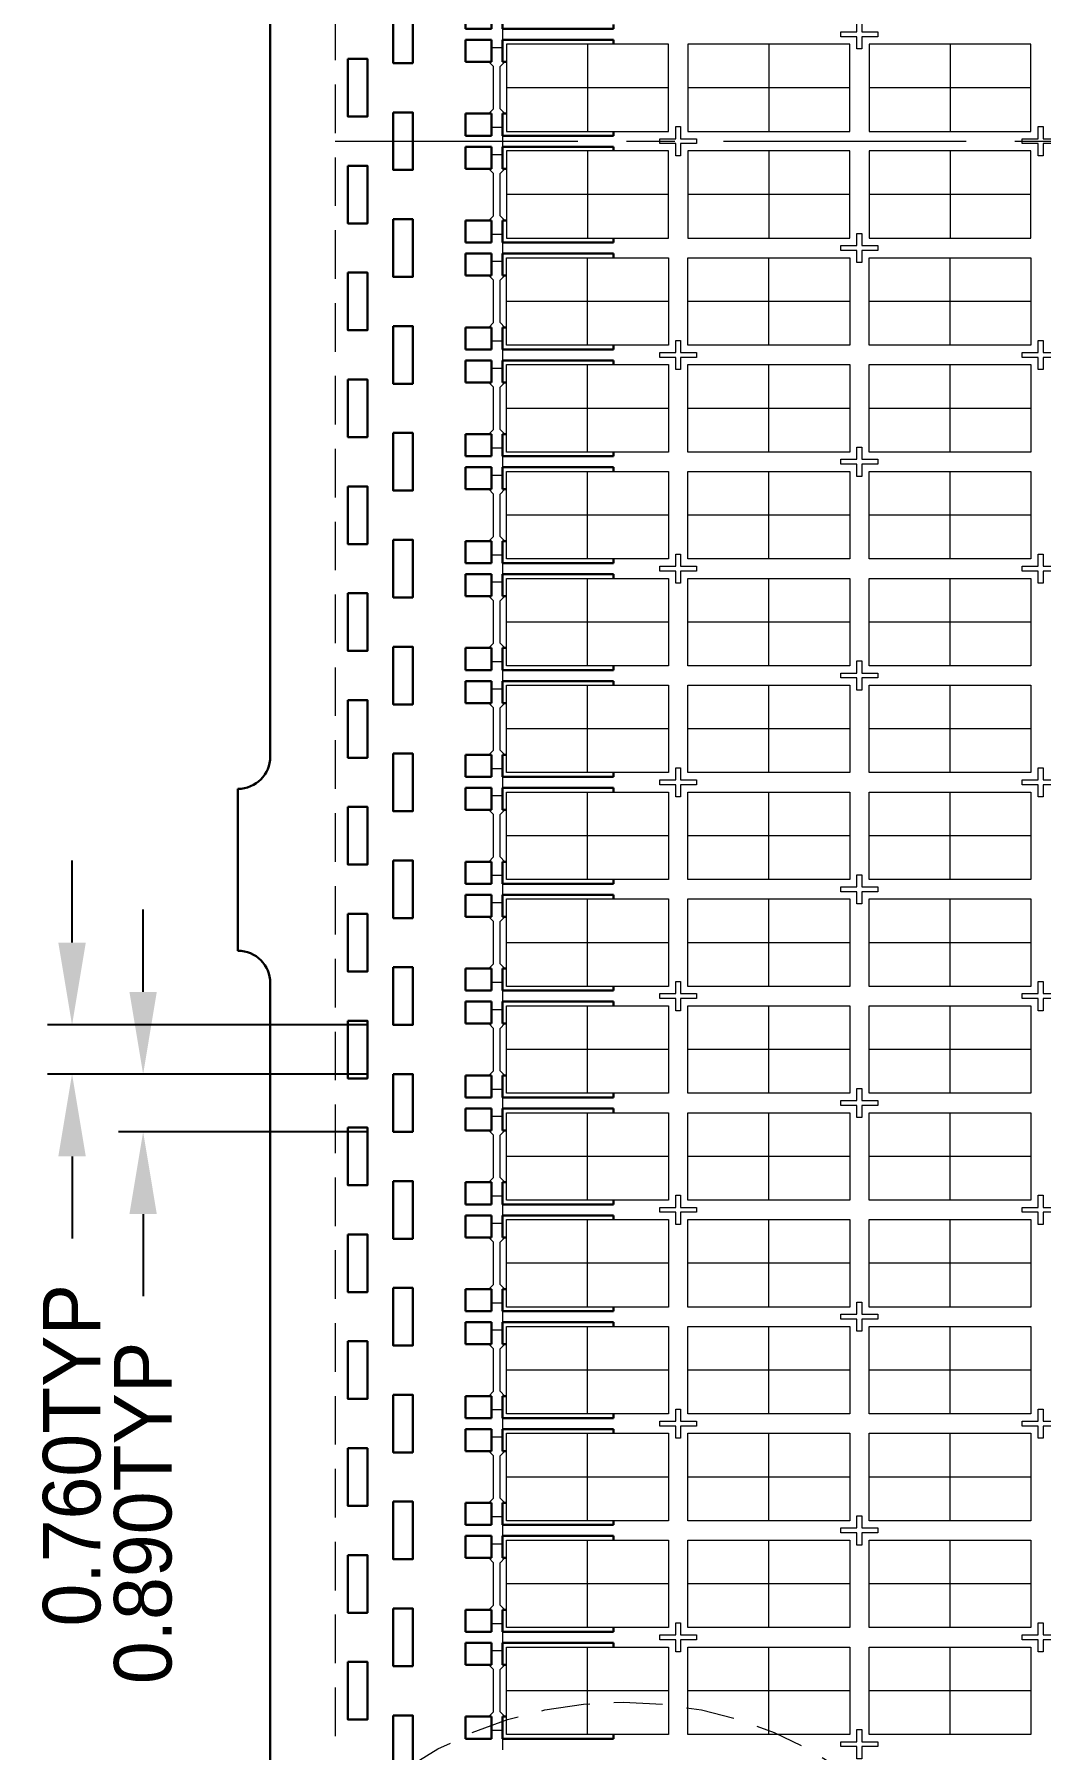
# Model space of a CAD drawing. Extents: x -109 to 32, y -47 to 43.
# Drawn here: x -102.37 to -86.82, y -29.88 to -3.39 of the extents above; entities that cross this region are included whole.
import ezdxf

# ---------------------------------------------------------------- set-up
doc = ezdxf.new("R2010")
doc.units = 0
doc.header["$LTSCALE"] = 3
doc.header["$MEASUREMENT"] = 0
for name, pattern in [('CENTER', [2, 1.25, -0.25, 0.25, -0.25]), ('HIDDEN', [0.375, 0.25, -0.125]), ('PHANTOM', [2.5, 1.25, -0.25, 0.25, -0.25, 0.25, -0.25])]:
    doc.linetypes.add(name, pattern=pattern)
for name, color, linetype, lineweight in [('CLIN', 1, 'CENTER', 15), ('DETAIL', 6, 'HIDDEN', 15), ('DIM', 4, 'Continuous', 13), ('FULL METAL', 33, 'HIDDEN', 15), ('HIDN', 6, 'HIDDEN', 15), ('OBJ', 3, 'Continuous', 30), ('OBJ1', 7, 'Continuous', 30), ('OBJ3', 40, 'Continuous', 30), ('OBJ4', 7, 'Continuous', 30), ('PHANTOM', 5, 'PHANTOM', 15), ('SAW', 2, 'HIDDEN', 15), ('SAW2', 3, 'HIDDEN', 13)]:
    doc.layers.add(name, color=color, linetype=linetype, lineweight=lineweight)
doc.dimstyles.new('3DEC X 2', dxfattribs={"dimtxt": 0.889, "dimasz": 1.27, "dimexe": 0.381, "dimexo": 0.381, "dimgap": 0.381, "dimtad": 0, "dimdec": 3, "dimzin": 0, "dimdsep": 46, "dimtxsty": 'Standard', "dimcen": 0, "dimadec": 0, "dimazin": 0, "dimtfac": 1, "dimtdec": 3, "dimtofl": 0, "dimtmove": 0, "dimatfit": 3, "dimfxl": 1, "dimtolj": 1, "dimtzin": 0, "dimarcsym": 0})

# ---------------------------------------------------------------- blocks, each defined once
blk = doc.blocks.new('*U6')
at = {"layer": 'OBJ3'}
for p, q in [((-1.1425, 0.825), (-1.1425, 0.485)), ((-1.1425, 0.825), (-0.7425, 0.825)), ((-0.7425, 0.825), (-0.7425, 0.485)), ((-1.1425, 0.485), (-0.7425, 0.485)), ((-1.1425, -0.315), (-1.1425, -0.655)), ((-1.1425, -0.315), (-0.7425, -0.315)), ((-1.1425, -0.315), (-1.1425, -0.655)), ((-1.1425, -0.315), (-0.7425, -0.315)), ((-0.7425, -0.315), (-0.7425, -0.655)), ((-0.7425, -0.315), (-0.7425, -0.655)), ((-1.1425, -0.655), (-0.7425, -0.655)), ((-1.1425, -0.655), (-0.7425, -0.655))]:
    blk.add_line(p, q, dxfattribs=at)
at = {"layer": 'OBJ4'}
for p, q in [((-0.5725, 0.485), (-0.5725, 0.825)), ((-0.5725, 0.825), (1.1425, 0.825)), ((1.1425, 0.825), (1.1425, 0.76)), ((-0.5075, 0.485), (-0.5725, 0.485)), ((-0.5725, -0.655), (-0.5725, -0.315)), ((-0.5075, -0.315), (-0.5725, -0.315)), ((-0.5075, -0.315), (-0.5725, -0.315)), ((1.1425, -0.655), (-0.5725, -0.655)), ((1.1425, -0.59), (1.1425, -0.655))]:
    blk.add_line(p, q, dxfattribs=at)
at = {"layer": 'SAW'}
for points in [[(-0.7805, -0.315), (-0.7075, -0.242), (-0.7075, 0.412), (-0.7805, 0.485)], [(-0.5345, -0.315), (-0.6075, -0.242), (-0.6075, 0.412), (-0.5345, 0.485)]]:
    blk.add_lwpolyline(points, dxfattribs=at)
at = {"layer": 'SAW2'}
for p, q in [((-0.5725, 0.7), (-0.7425, 0.7)), ((-0.5725, -0.53), (-0.7425, -0.53)), ((-0.5725, -0.53), (-0.7425, -0.53)), ((-0.5725, -0.655), (-0.5725, -0.825))]:
    blk.add_line(p, q, dxfattribs=at)
blk = doc.blocks.new('*U7')
at = {"layer": 'DIM'}
for p in [(0, 31.35), (0, 29.7), (0, 28.05), (0, 26.4), (0, 24.75), (0, 23.1), (0, 21.45), (0, 19.8), (0, 18.15), (0, 16.5), (0, 14.85), (0, 13.2), (0, 11.55), (0, 9.9), (0, 8.25), (0, 6.6), (0, 4.95)]:
    blk.add_blockref('*U6', p, dxfattribs=at)
blk = doc.blocks.new('*U12')
at = {"layer": 'FULL METAL'}
blk.add_lwpolyline([(-0.038, 0.038), (-0.038, 0.225), (0.038, 0.225), (0.038, 0.038), (0.285, 0.038), (0.285, -0.038), (0.038, -0.038), (0.038, -0.225), (-0.038, -0.225), (-0.038, -0.038), (-0.285, -0.038), (-0.285, 0.038)], close=True, dxfattribs=at)
blk = doc.blocks.new('*U13')
at = {"layer": 'CLIN'}
for p in [(0, 29.7), (5.6, 29.7), (0, 26.4), (5.6, 26.4), (0, 23.1), (5.6, 23.1), (0, 19.8), (5.6, 19.8), (0, 16.5), (5.6, 16.5), (0, 13.2), (5.6, 13.2), (0, 9.9), (5.6, 9.9), (0, 6.6), (5.6, 6.6)]:
    blk.add_blockref('*U12', p, dxfattribs=at)
blk = doc.blocks.new('*U14')
at = {"layer": 'FULL METAL'}
blk.add_lwpolyline([(-0.038, 0.038), (-0.038, 0.225), (0.038, 0.225), (0.038, 0.038), (0.285, 0.038), (0.285, -0.038), (0.038, -0.038), (0.038, -0.225), (-0.038, -0.225), (-0.038, -0.038), (-0.285, -0.038), (-0.285, 0.038)], close=True, dxfattribs=at)
blk = doc.blocks.new('*U15')
at = {"layer": 'CLIN'}
for p in [(0, 29.7), (0, 26.4), (0, 23.1), (0, 19.8), (0, 16.5), (0, 13.2), (0, 9.9), (0, 6.6), (0, 3.3)]:
    blk.add_blockref('*U14', p, dxfattribs=at)
blk = doc.blocks.new('*D20')
at = {"layer": 'Defpoints', "color": 0, "transparency": 16777216}
for p in [(171.36, -112.624), (167.496, -113.514), (171.36, -113.514)]:
    blk.add_point(p, dxfattribs=at)
at = {"layer": 'DIM', "color": 0, "lineweight": -2, "transparency": 16777216}
for p, q in [((167.496, -111.354), (167.496, -110.084)), ((170.979, -112.624), (167.115, -112.624)), ((170.979, -113.514), (167.115, -113.514)), ((167.496, -114.784), (167.496, -116.054))]:
    blk.add_line(p, q, dxfattribs=at)
at = {"layer": 'DIM', "color": 0, "transparency": 16777216}
for points in [[(167.284, -111.354), (167.707, -111.354), (167.496, -112.624)], [(167.707, -114.784), (167.284, -114.784), (167.496, -113.514)]]:
    blk.add_solid(points, dxfattribs=at)
at = {"layer": 'DIM', "color": 0, "transparency": 16777216, "insert": (167.496, -119.399), "char_height": 0.889, "attachment_point": 5, "rotation": 90}
blk.add_mtext('\\A1;\\A1;0.890TYP', dxfattribs=at)
blk = doc.blocks.new('*D21')
at = {"layer": 'Defpoints', "color": 0, "transparency": 16777216}
for p in [(171.36, -111.864), (166.398, -112.624), (171.36, -112.624)]:
    blk.add_point(p, dxfattribs=at)
at = {"layer": 'DIM', "color": 0, "lineweight": -2, "transparency": 16777216}
for p, q in [((166.398, -110.594), (166.398, -109.324)), ((170.979, -111.864), (166.017, -111.864)), ((170.979, -112.624), (166.017, -112.624)), ((166.398, -113.894), (166.398, -115.164))]:
    blk.add_line(p, q, dxfattribs=at)
at = {"layer": 'DIM', "color": 0, "transparency": 16777216}
for points in [[(166.186, -110.594), (166.61, -110.594), (166.398, -111.864)], [(166.61, -113.894), (166.186, -113.894), (166.398, -112.624)]]:
    blk.add_solid(points, dxfattribs=at)
at = {"layer": 'DIM', "color": 0, "transparency": 16777216, "insert": (166.398, -118.509), "char_height": 0.889, "attachment_point": 5, "rotation": 90}
blk.add_mtext('\\A1;\\A1;0.760TYP', dxfattribs=at)

msp = doc.modelspace()

# ---------------------------------------------------------------- linework, layer by layer
at = {"layer": 'CLIN'}
for p, q in [((-93.8232, -3.5448), (-93.8232, -4.8948)), ((-93.8232, -3.5448), (-93.8232, -4.8948)), ((-91.0232, -3.5448), (-91.0232, -4.8948)), ((-91.0232, -3.5448), (-91.0232, -4.8948)), ((-88.2232, -3.5448), (-88.2232, -4.8948)), ((-88.2232, -3.5448), (-88.2232, -4.8948)), ((-92.5732, -4.2198), (-95.0732, -4.2198)), ((-92.5732, -4.2198), (-95.0732, -4.2198)), ((-89.7732, -4.2198), (-92.2732, -4.2198)), ((-89.7732, -4.2198), (-92.2732, -4.2198)), ((-86.9732, -4.2198), (-89.4732, -4.2198)), ((-86.9732, -4.2198), (-89.4732, -4.2198)), ((-97.7232, -5.0448), (19.2768, -5.0448)), ((-93.8232, -5.1948), (-93.8232, -6.5448)), ((-93.8232, -5.1948), (-93.8232, -6.5448)), ((-91.0232, -5.1948), (-91.0232, -6.5448)), ((-91.0232, -5.1948), (-91.0232, -6.5448)), ((-88.2232, -5.1948), (-88.2232, -6.5448)), ((-88.2232, -5.1948), (-88.2232, -6.5448)), ((-92.5732, -5.8698), (-95.0732, -5.8698)), ((-92.5732, -5.8698), (-95.0732, -5.8698)), ((-89.7732, -5.8698), (-92.2732, -5.8698)), ((-89.7732, -5.8698), (-92.2732, -5.8698)), ((-86.9732, -5.8698), (-89.4732, -5.8698)), ((-86.9732, -5.8698), (-89.4732, -5.8698)), ((-93.8232, -8.1948), (-93.8232, -6.8448)), ((-93.8232, -8.1948), (-93.8232, -6.8448)), ((-91.0232, -8.1948), (-91.0232, -6.8448)), ((-91.0232, -8.1948), (-91.0232, -6.8448)), ((-88.2232, -8.1948), (-88.2232, -6.8448)), ((-88.2232, -8.1948), (-88.2232, -6.8448)), ((-92.5732, -7.5198), (-95.0732, -7.5198)), ((-92.5732, -7.5198), (-95.0732, -7.5198)), ((-89.7732, -7.5198), (-92.2732, -7.5198)), ((-89.7732, -7.5198), (-92.2732, -7.5198)), ((-86.9732, -7.5198), (-89.4732, -7.5198)), ((-86.9732, -7.5198), (-89.4732, -7.5198)), ((-93.8232, -9.8448), (-93.8232, -8.4948)), ((-93.8232, -9.8448), (-93.8232, -8.4948)), ((-91.0232, -9.8448), (-91.0232, -8.4948)), ((-91.0232, -9.8448), (-91.0232, -8.4948)), ((-88.2232, -9.8448), (-88.2232, -8.4948)), ((-88.2232, -9.8448), (-88.2232, -8.4948)), ((-92.5732, -9.1698), (-95.0732, -9.1698)), ((-92.5732, -9.1698), (-95.0732, -9.1698)), ((-89.7732, -9.1698), (-92.2732, -9.1698)), ((-89.7732, -9.1698), (-92.2732, -9.1698)), ((-86.9732, -9.1698), (-89.4732, -9.1698)), ((-86.9732, -9.1698), (-89.4732, -9.1698)), ((-93.8232, -11.4948), (-93.8232, -10.1448)), ((-93.8232, -11.4948), (-93.8232, -10.1448)), ((-91.0232, -11.4948), (-91.0232, -10.1448)), ((-91.0232, -11.4948), (-91.0232, -10.1448)), ((-88.2232, -11.4948), (-88.2232, -10.1448)), ((-88.2232, -11.4948), (-88.2232, -10.1448)), ((-92.5732, -10.8198), (-95.0732, -10.8198)), ((-92.5732, -10.8198), (-95.0732, -10.8198)), ((-89.7732, -10.8198), (-92.2732, -10.8198)), ((-89.7732, -10.8198), (-92.2732, -10.8198)), ((-86.9732, -10.8198), (-89.4732, -10.8198)), ((-86.9732, -10.8198), (-89.4732, -10.8198)), ((-93.8232, -13.1448), (-93.8232, -11.7948)), ((-93.8232, -13.1448), (-93.8232, -11.7948)), ((-91.0232, -13.1448), (-91.0232, -11.7948)), ((-91.0232, -13.1448), (-91.0232, -11.7948)), ((-88.2232, -13.1448), (-88.2232, -11.7948)), ((-88.2232, -13.1448), (-88.2232, -11.7948)), ((-92.5732, -12.4698), (-95.0732, -12.4698)), ((-92.5732, -12.4698), (-95.0732, -12.4698)), ((-89.7732, -12.4698), (-92.2732, -12.4698)), ((-89.7732, -12.4698), (-92.2732, -12.4698)), ((-86.9732, -12.4698), (-89.4732, -12.4698)), ((-86.9732, -12.4698), (-89.4732, -12.4698)), ((-93.8232, -14.7948), (-93.8232, -13.4448)), ((-93.8232, -14.7948), (-93.8232, -13.4448)), ((-91.0232, -14.7948), (-91.0232, -13.4448)), ((-91.0232, -14.7948), (-91.0232, -13.4448)), ((-88.2232, -14.7948), (-88.2232, -13.4448)), ((-88.2232, -14.7948), (-88.2232, -13.4448)), ((-92.5732, -14.1198), (-95.0732, -14.1198)), ((-92.5732, -14.1198), (-95.0732, -14.1198)), ((-89.7732, -14.1198), (-92.2732, -14.1198)), ((-89.7732, -14.1198), (-92.2732, -14.1198)), ((-86.9732, -14.1198), (-89.4732, -14.1198)), ((-86.9732, -14.1198), (-89.4732, -14.1198)), ((-93.8232, -16.4448), (-93.8232, -15.0948)), ((-93.8232, -16.4448), (-93.8232, -15.0948)), ((-91.0232, -16.4448), (-91.0232, -15.0948)), ((-91.0232, -16.4448), (-91.0232, -15.0948)), ((-88.2232, -16.4448), (-88.2232, -15.0948)), ((-88.2232, -16.4448), (-88.2232, -15.0948)), ((-92.5732, -15.7698), (-95.0732, -15.7698)), ((-92.5732, -15.7698), (-95.0732, -15.7698)), ((-89.7732, -15.7698), (-92.2732, -15.7698)), ((-89.7732, -15.7698), (-92.2732, -15.7698)), ((-86.9732, -15.7698), (-89.4732, -15.7698)), ((-86.9732, -15.7698), (-89.4732, -15.7698)), ((-93.8232, -18.0948), (-93.8232, -16.7448)), ((-93.8232, -18.0948), (-93.8232, -16.7448)), ((-91.0232, -18.0948), (-91.0232, -16.7448)), ((-91.0232, -18.0948), (-91.0232, -16.7448)), ((-88.2232, -18.0948), (-88.2232, -16.7448)), ((-88.2232, -18.0948), (-88.2232, -16.7448)), ((-92.5732, -17.4198), (-95.0732, -17.4198)), ((-92.5732, -17.4198), (-95.0732, -17.4198)), ((-89.7732, -17.4198), (-92.2732, -17.4198)), ((-89.7732, -17.4198), (-92.2732, -17.4198)), ((-86.9732, -17.4198), (-89.4732, -17.4198)), ((-86.9732, -17.4198), (-89.4732, -17.4198)), ((-93.8232, -19.7448), (-93.8232, -18.3948)), ((-93.8232, -19.7448), (-93.8232, -18.3948)), ((-91.0232, -19.7448), (-91.0232, -18.3948)), ((-91.0232, -19.7448), (-91.0232, -18.3948)), ((-88.2232, -19.7448), (-88.2232, -18.3948)), ((-88.2232, -19.7448), (-88.2232, -18.3948)), ((-92.5732, -19.0698), (-95.0732, -19.0698)), ((-92.5732, -19.0698), (-95.0732, -19.0698)), ((-89.7732, -19.0698), (-92.2732, -19.0698)), ((-89.7732, -19.0698), (-92.2732, -19.0698)), ((-86.9732, -19.0698), (-89.4732, -19.0698)), ((-86.9732, -19.0698), (-89.4732, -19.0698)), ((-93.8232, -21.3948), (-93.8232, -20.0448)), ((-93.8232, -21.3948), (-93.8232, -20.0448)), ((-91.0232, -21.3948), (-91.0232, -20.0448)), ((-91.0232, -21.3948), (-91.0232, -20.0448)), ((-88.2232, -21.3948), (-88.2232, -20.0448)), ((-88.2232, -21.3948), (-88.2232, -20.0448)), ((-92.5732, -20.7198), (-95.0732, -20.7198)), ((-92.5732, -20.7198), (-95.0732, -20.7198)), ((-89.7732, -20.7198), (-92.2732, -20.7198)), ((-89.7732, -20.7198), (-92.2732, -20.7198)), ((-86.9732, -20.7198), (-89.4732, -20.7198)), ((-86.9732, -20.7198), (-89.4732, -20.7198)), ((-93.8232, -23.0448), (-93.8232, -21.6948)), ((-93.8232, -23.0448), (-93.8232, -21.6948)), ((-91.0232, -23.0448), (-91.0232, -21.6948)), ((-91.0232, -23.0448), (-91.0232, -21.6948)), ((-88.2232, -23.0448), (-88.2232, -21.6948)), ((-88.2232, -23.0448), (-88.2232, -21.6948)), ((-92.5732, -22.3698), (-95.0732, -22.3698)), ((-92.5732, -22.3698), (-95.0732, -22.3698)), ((-89.7732, -22.3698), (-92.2732, -22.3698)), ((-89.7732, -22.3698), (-92.2732, -22.3698)), ((-86.9732, -22.3698), (-89.4732, -22.3698)), ((-86.9732, -22.3698), (-89.4732, -22.3698)), ((-93.8232, -24.6948), (-93.8232, -23.3448)), ((-93.8232, -24.6948), (-93.8232, -23.3448)), ((-91.0232, -24.6948), (-91.0232, -23.3448)), ((-91.0232, -24.6948), (-91.0232, -23.3448)), ((-88.2232, -24.6948), (-88.2232, -23.3448)), ((-88.2232, -24.6948), (-88.2232, -23.3448)), ((-92.5732, -24.0198), (-95.0732, -24.0198)), ((-92.5732, -24.0198), (-95.0732, -24.0198)), ((-89.7732, -24.0198), (-92.2732, -24.0198)), ((-89.7732, -24.0198), (-92.2732, -24.0198)), ((-86.9732, -24.0198), (-89.4732, -24.0198)), ((-86.9732, -24.0198), (-89.4732, -24.0198)), ((-93.8232, -26.3448), (-93.8232, -24.9948)), ((-93.8232, -26.3448), (-93.8232, -24.9948)), ((-91.0232, -26.3448), (-91.0232, -24.9948)), ((-91.0232, -26.3448), (-91.0232, -24.9948)), ((-88.2232, -26.3448), (-88.2232, -24.9948)), ((-88.2232, -26.3448), (-88.2232, -24.9948)), ((-92.5732, -25.6698), (-95.0732, -25.6698)), ((-92.5732, -25.6698), (-95.0732, -25.6698)), ((-89.7732, -25.6698), (-92.2732, -25.6698)), ((-89.7732, -25.6698), (-92.2732, -25.6698)), ((-86.9732, -25.6698), (-89.4732, -25.6698)), ((-86.9732, -25.6698), (-89.4732, -25.6698)), ((-93.8232, -27.9948), (-93.8232, -26.6448)), ((-93.8232, -27.9948), (-93.8232, -26.6448)), ((-91.0232, -27.9948), (-91.0232, -26.6448)), ((-91.0232, -27.9948), (-91.0232, -26.6448)), ((-88.2232, -27.9948), (-88.2232, -26.6448)), ((-88.2232, -27.9948), (-88.2232, -26.6448)), ((-92.5732, -27.3198), (-95.0732, -27.3198)), ((-92.5732, -27.3198), (-95.0732, -27.3198)), ((-89.7732, -27.3198), (-92.2732, -27.3198)), ((-89.7732, -27.3198), (-92.2732, -27.3198)), ((-86.9732, -27.3198), (-89.4732, -27.3198)), ((-86.9732, -27.3198), (-89.4732, -27.3198)), ((-93.8232, -29.6448), (-93.8232, -28.2948)), ((-93.8232, -29.6448), (-93.8232, -28.2948)), ((-91.0232, -29.6448), (-91.0232, -28.2948)), ((-91.0232, -29.6448), (-91.0232, -28.2948)), ((-88.2232, -29.6448), (-88.2232, -28.2948)), ((-88.2232, -29.6448), (-88.2232, -28.2948)), ((-92.5732, -28.9698), (-95.0732, -28.9698)), ((-92.5732, -28.9698), (-95.0732, -28.9698)), ((-89.7732, -28.9698), (-92.2732, -28.9698)), ((-89.7732, -28.9698), (-92.2732, -28.9698)), ((-86.9732, -28.9698), (-89.4732, -28.9698)), ((-86.9732, -28.9698), (-89.4732, -28.9698))]:
    msp.add_line(p, q, dxfattribs=at)
at = {"layer": 'DETAIL'}
msp.add_circle((-93.2732, -35.1448), 6, dxfattribs=at)
at = {"layer": 'HIDN'}
msp.add_lwpolyline([(19.2768, 28.4552), (-97.7232, 28.4552), (-97.7232, -38.5448), (19.2768, -38.5448)], close=True, dxfattribs=at)
at = {"layer": 'OBJ'}
for p, q in [((-98.7232, -14.5448), (-98.7232, 4.4552)), ((-99.2232, -17.5448), (-99.2232, -15.0448)), ((-99.2232, -15.0448), (-99.2232, -15.0448)), ((-99.2232, -17.5448), (-99.2232, -17.5448)), ((-98.7232, -37.0448), (-98.7232, -18.0448))]:
    msp.add_line(p, q, dxfattribs=at)
for centre, start, end in [((-99.2232, -14.5448), 270, 0), ((-99.2232, -18.0448), 0, 90)]:
    msp.add_arc(centre, 0.5, start, end, dxfattribs=at)
at = {"layer": 'OBJ1'}
for points in [[(-96.8232, -2.9498), (-96.5232, -2.9498), (-96.5232, -3.8398), (-96.8232, -3.8398)], [(-97.5232, -3.7748), (-97.5232, -4.6648), (-97.2232, -4.6648), (-97.2232, -3.7748)], [(-96.8232, -4.5998), (-96.5232, -4.5998), (-96.5232, -5.4898), (-96.8232, -5.4898)], [(-97.5232, -5.4248), (-97.5232, -6.3148), (-97.2232, -6.3148), (-97.2232, -5.4248)], [(-96.8232, -6.2498), (-96.5232, -6.2498), (-96.5232, -7.1398), (-96.8232, -7.1398)], [(-97.5232, -7.0748), (-97.5232, -7.9648), (-97.2232, -7.9648), (-97.2232, -7.0748)], [(-96.8232, -7.8998), (-96.5232, -7.8998), (-96.5232, -8.7898), (-96.8232, -8.7898)], [(-97.5232, -8.7248), (-97.5232, -9.6148), (-97.2232, -9.6148), (-97.2232, -8.7248)], [(-96.8232, -9.5498), (-96.5232, -9.5498), (-96.5232, -10.4398), (-96.8232, -10.4398)], [(-97.5232, -10.3748), (-97.5232, -11.2648), (-97.2232, -11.2648), (-97.2232, -10.3748)], [(-96.8232, -11.1998), (-96.5232, -11.1998), (-96.5232, -12.0898), (-96.8232, -12.0898)], [(-97.5232, -12.0248), (-97.5232, -12.9148), (-97.2232, -12.9148), (-97.2232, -12.0248)], [(-96.8232, -12.8498), (-96.5232, -12.8498), (-96.5232, -13.7398), (-96.8232, -13.7398)], [(-97.5232, -13.6748), (-97.5232, -14.5648), (-97.2232, -14.5648), (-97.2232, -13.6748)], [(-96.8232, -14.4998), (-96.5232, -14.4998), (-96.5232, -15.3898), (-96.8232, -15.3898)], [(-97.5232, -15.3248), (-97.5232, -16.2148), (-97.2232, -16.2148), (-97.2232, -15.3248)], [(-96.8232, -16.1498), (-96.5232, -16.1498), (-96.5232, -17.0398), (-96.8232, -17.0398)], [(-97.5232, -16.9748), (-97.5232, -17.8648), (-97.2232, -17.8648), (-97.2232, -16.9748)], [(-96.8232, -17.7998), (-96.5232, -17.7998), (-96.5232, -18.6898), (-96.8232, -18.6898)], [(-97.5232, -18.6248), (-97.5232, -19.5148), (-97.2232, -19.5148), (-97.2232, -18.6248)], [(-96.8232, -19.4498), (-96.5232, -19.4498), (-96.5232, -20.3398), (-96.8232, -20.3398)], [(-97.5232, -20.2748), (-97.5232, -21.1648), (-97.2232, -21.1648), (-97.2232, -20.2748)], [(-96.8232, -21.0998), (-96.5232, -21.0998), (-96.5232, -21.9898), (-96.8232, -21.9898)], [(-97.5232, -21.9248), (-97.5232, -22.8148), (-97.2232, -22.8148), (-97.2232, -21.9248)], [(-96.8232, -22.7498), (-96.5232, -22.7498), (-96.5232, -23.6398), (-96.8232, -23.6398)], [(-97.5232, -23.5748), (-97.5232, -24.4648), (-97.2232, -24.4648), (-97.2232, -23.5748)], [(-96.8232, -24.3998), (-96.5232, -24.3998), (-96.5232, -25.2898), (-96.8232, -25.2898)], [(-97.5232, -25.2248), (-97.5232, -26.1148), (-97.2232, -26.1148), (-97.2232, -25.2248)], [(-96.8232, -26.0498), (-96.5232, -26.0498), (-96.5232, -26.9398), (-96.8232, -26.9398)], [(-97.5232, -26.8748), (-97.5232, -27.7648), (-97.2232, -27.7648), (-97.2232, -26.8748)], [(-96.8232, -27.6998), (-96.5232, -27.6998), (-96.5232, -28.5898), (-96.8232, -28.5898)], [(-97.5232, -28.5248), (-97.5232, -29.4148), (-97.2232, -29.4148), (-97.2232, -28.5248)], [(-96.8232, -29.3498), (-96.5232, -29.3498), (-96.5232, -30.2398), (-96.8232, -30.2398)]]:
    msp.add_lwpolyline(points, close=True, dxfattribs=at)
at = {"layer": 'PHANTOM'}
for points in [[(-92.5732, -3.5448), (-95.0732, -3.5448), (-95.0732, -4.8948), (-92.5732, -4.8948)], [(-92.5732, -3.5448), (-95.0732, -3.5448), (-95.0732, -4.8948), (-92.5732, -4.8948)], [(-89.7732, -3.5448), (-92.2732, -3.5448), (-92.2732, -4.8948), (-89.7732, -4.8948)], [(-89.7732, -3.5448), (-92.2732, -3.5448), (-92.2732, -4.8948), (-89.7732, -4.8948)], [(-86.9732, -3.5448), (-89.4732, -3.5448), (-89.4732, -4.8948), (-86.9732, -4.8948)], [(-86.9732, -3.5448), (-89.4732, -3.5448), (-89.4732, -4.8948), (-86.9732, -4.8948)], [(-92.5732, -5.1948), (-95.0732, -5.1948), (-95.0732, -6.5448), (-92.5732, -6.5448)], [(-92.5732, -5.1948), (-95.0732, -5.1948), (-95.0732, -6.5448), (-92.5732, -6.5448)], [(-89.7732, -5.1948), (-92.2732, -5.1948), (-92.2732, -6.5448), (-89.7732, -6.5448)], [(-89.7732, -5.1948), (-92.2732, -5.1948), (-92.2732, -6.5448), (-89.7732, -6.5448)], [(-86.9732, -5.1948), (-89.4732, -5.1948), (-89.4732, -6.5448), (-86.9732, -6.5448)], [(-86.9732, -5.1948), (-89.4732, -5.1948), (-89.4732, -6.5448), (-86.9732, -6.5448)], [(-92.5732, -8.1948), (-95.0732, -8.1948), (-95.0732, -6.8448), (-92.5732, -6.8448)], [(-92.5732, -8.1948), (-95.0732, -8.1948), (-95.0732, -6.8448), (-92.5732, -6.8448)], [(-89.7732, -8.1948), (-92.2732, -8.1948), (-92.2732, -6.8448), (-89.7732, -6.8448)], [(-89.7732, -8.1948), (-92.2732, -8.1948), (-92.2732, -6.8448), (-89.7732, -6.8448)], [(-86.9732, -8.1948), (-89.4732, -8.1948), (-89.4732, -6.8448), (-86.9732, -6.8448)], [(-86.9732, -8.1948), (-89.4732, -8.1948), (-89.4732, -6.8448), (-86.9732, -6.8448)], [(-92.5732, -9.8448), (-95.0732, -9.8448), (-95.0732, -8.4948), (-92.5732, -8.4948)], [(-92.5732, -9.8448), (-95.0732, -9.8448), (-95.0732, -8.4948), (-92.5732, -8.4948)], [(-89.7732, -9.8448), (-92.2732, -9.8448), (-92.2732, -8.4948), (-89.7732, -8.4948)], [(-89.7732, -9.8448), (-92.2732, -9.8448), (-92.2732, -8.4948), (-89.7732, -8.4948)], [(-86.9732, -9.8448), (-89.4732, -9.8448), (-89.4732, -8.4948), (-86.9732, -8.4948)], [(-86.9732, -9.8448), (-89.4732, -9.8448), (-89.4732, -8.4948), (-86.9732, -8.4948)], [(-92.5732, -11.4948), (-95.0732, -11.4948), (-95.0732, -10.1448), (-92.5732, -10.1448)], [(-92.5732, -11.4948), (-95.0732, -11.4948), (-95.0732, -10.1448), (-92.5732, -10.1448)], [(-89.7732, -11.4948), (-92.2732, -11.4948), (-92.2732, -10.1448), (-89.7732, -10.1448)], [(-89.7732, -11.4948), (-92.2732, -11.4948), (-92.2732, -10.1448), (-89.7732, -10.1448)], [(-86.9732, -11.4948), (-89.4732, -11.4948), (-89.4732, -10.1448), (-86.9732, -10.1448)], [(-86.9732, -11.4948), (-89.4732, -11.4948), (-89.4732, -10.1448), (-86.9732, -10.1448)], [(-92.5732, -13.1448), (-95.0732, -13.1448), (-95.0732, -11.7948), (-92.5732, -11.7948)], [(-92.5732, -13.1448), (-95.0732, -13.1448), (-95.0732, -11.7948), (-92.5732, -11.7948)], [(-89.7732, -13.1448), (-92.2732, -13.1448), (-92.2732, -11.7948), (-89.7732, -11.7948)], [(-89.7732, -13.1448), (-92.2732, -13.1448), (-92.2732, -11.7948), (-89.7732, -11.7948)], [(-86.9732, -13.1448), (-89.4732, -13.1448), (-89.4732, -11.7948), (-86.9732, -11.7948)], [(-86.9732, -13.1448), (-89.4732, -13.1448), (-89.4732, -11.7948), (-86.9732, -11.7948)], [(-92.5732, -14.7948), (-95.0732, -14.7948), (-95.0732, -13.4448), (-92.5732, -13.4448)], [(-92.5732, -14.7948), (-95.0732, -14.7948), (-95.0732, -13.4448), (-92.5732, -13.4448)], [(-89.7732, -14.7948), (-92.2732, -14.7948), (-92.2732, -13.4448), (-89.7732, -13.4448)], [(-89.7732, -14.7948), (-92.2732, -14.7948), (-92.2732, -13.4448), (-89.7732, -13.4448)], [(-86.9732, -14.7948), (-89.4732, -14.7948), (-89.4732, -13.4448), (-86.9732, -13.4448)], [(-86.9732, -14.7948), (-89.4732, -14.7948), (-89.4732, -13.4448), (-86.9732, -13.4448)], [(-92.5732, -16.4448), (-95.0732, -16.4448), (-95.0732, -15.0948), (-92.5732, -15.0948)], [(-92.5732, -16.4448), (-95.0732, -16.4448), (-95.0732, -15.0948), (-92.5732, -15.0948)], [(-89.7732, -16.4448), (-92.2732, -16.4448), (-92.2732, -15.0948), (-89.7732, -15.0948)], [(-89.7732, -16.4448), (-92.2732, -16.4448), (-92.2732, -15.0948), (-89.7732, -15.0948)], [(-86.9732, -16.4448), (-89.4732, -16.4448), (-89.4732, -15.0948), (-86.9732, -15.0948)], [(-86.9732, -16.4448), (-89.4732, -16.4448), (-89.4732, -15.0948), (-86.9732, -15.0948)], [(-92.5732, -18.0948), (-95.0732, -18.0948), (-95.0732, -16.7448), (-92.5732, -16.7448)], [(-92.5732, -18.0948), (-95.0732, -18.0948), (-95.0732, -16.7448), (-92.5732, -16.7448)], [(-89.7732, -18.0948), (-92.2732, -18.0948), (-92.2732, -16.7448), (-89.7732, -16.7448)], [(-89.7732, -18.0948), (-92.2732, -18.0948), (-92.2732, -16.7448), (-89.7732, -16.7448)], [(-86.9732, -18.0948), (-89.4732, -18.0948), (-89.4732, -16.7448), (-86.9732, -16.7448)], [(-86.9732, -18.0948), (-89.4732, -18.0948), (-89.4732, -16.7448), (-86.9732, -16.7448)], [(-92.5732, -19.7448), (-95.0732, -19.7448), (-95.0732, -18.3948), (-92.5732, -18.3948)], [(-92.5732, -19.7448), (-95.0732, -19.7448), (-95.0732, -18.3948), (-92.5732, -18.3948)], [(-89.7732, -19.7448), (-92.2732, -19.7448), (-92.2732, -18.3948), (-89.7732, -18.3948)], [(-89.7732, -19.7448), (-92.2732, -19.7448), (-92.2732, -18.3948), (-89.7732, -18.3948)], [(-86.9732, -19.7448), (-89.4732, -19.7448), (-89.4732, -18.3948), (-86.9732, -18.3948)], [(-86.9732, -19.7448), (-89.4732, -19.7448), (-89.4732, -18.3948), (-86.9732, -18.3948)], [(-92.5732, -21.3948), (-95.0732, -21.3948), (-95.0732, -20.0448), (-92.5732, -20.0448)], [(-92.5732, -21.3948), (-95.0732, -21.3948), (-95.0732, -20.0448), (-92.5732, -20.0448)], [(-89.7732, -21.3948), (-92.2732, -21.3948), (-92.2732, -20.0448), (-89.7732, -20.0448)], [(-89.7732, -21.3948), (-92.2732, -21.3948), (-92.2732, -20.0448), (-89.7732, -20.0448)], [(-86.9732, -21.3948), (-89.4732, -21.3948), (-89.4732, -20.0448), (-86.9732, -20.0448)], [(-86.9732, -21.3948), (-89.4732, -21.3948), (-89.4732, -20.0448), (-86.9732, -20.0448)], [(-92.5732, -23.0448), (-95.0732, -23.0448), (-95.0732, -21.6948), (-92.5732, -21.6948)], [(-92.5732, -23.0448), (-95.0732, -23.0448), (-95.0732, -21.6948), (-92.5732, -21.6948)], [(-89.7732, -23.0448), (-92.2732, -23.0448), (-92.2732, -21.6948), (-89.7732, -21.6948)], [(-89.7732, -23.0448), (-92.2732, -23.0448), (-92.2732, -21.6948), (-89.7732, -21.6948)], [(-86.9732, -23.0448), (-89.4732, -23.0448), (-89.4732, -21.6948), (-86.9732, -21.6948)], [(-86.9732, -23.0448), (-89.4732, -23.0448), (-89.4732, -21.6948), (-86.9732, -21.6948)], [(-92.5732, -24.6948), (-95.0732, -24.6948), (-95.0732, -23.3448), (-92.5732, -23.3448)], [(-92.5732, -24.6948), (-95.0732, -24.6948), (-95.0732, -23.3448), (-92.5732, -23.3448)], [(-89.7732, -24.6948), (-92.2732, -24.6948), (-92.2732, -23.3448), (-89.7732, -23.3448)], [(-89.7732, -24.6948), (-92.2732, -24.6948), (-92.2732, -23.3448), (-89.7732, -23.3448)], [(-86.9732, -24.6948), (-89.4732, -24.6948), (-89.4732, -23.3448), (-86.9732, -23.3448)], [(-86.9732, -24.6948), (-89.4732, -24.6948), (-89.4732, -23.3448), (-86.9732, -23.3448)], [(-92.5732, -26.3448), (-95.0732, -26.3448), (-95.0732, -24.9948), (-92.5732, -24.9948)], [(-92.5732, -26.3448), (-95.0732, -26.3448), (-95.0732, -24.9948), (-92.5732, -24.9948)], [(-89.7732, -26.3448), (-92.2732, -26.3448), (-92.2732, -24.9948), (-89.7732, -24.9948)], [(-89.7732, -26.3448), (-92.2732, -26.3448), (-92.2732, -24.9948), (-89.7732, -24.9948)], [(-86.9732, -26.3448), (-89.4732, -26.3448), (-89.4732, -24.9948), (-86.9732, -24.9948)], [(-86.9732, -26.3448), (-89.4732, -26.3448), (-89.4732, -24.9948), (-86.9732, -24.9948)], [(-92.5732, -27.9948), (-95.0732, -27.9948), (-95.0732, -26.6448), (-92.5732, -26.6448)], [(-92.5732, -27.9948), (-95.0732, -27.9948), (-95.0732, -26.6448), (-92.5732, -26.6448)], [(-89.7732, -27.9948), (-92.2732, -27.9948), (-92.2732, -26.6448), (-89.7732, -26.6448)], [(-89.7732, -27.9948), (-92.2732, -27.9948), (-92.2732, -26.6448), (-89.7732, -26.6448)], [(-86.9732, -27.9948), (-89.4732, -27.9948), (-89.4732, -26.6448), (-86.9732, -26.6448)], [(-86.9732, -27.9948), (-89.4732, -27.9948), (-89.4732, -26.6448), (-86.9732, -26.6448)], [(-92.5732, -29.6448), (-95.0732, -29.6448), (-95.0732, -28.2948), (-92.5732, -28.2948)], [(-92.5732, -29.6448), (-95.0732, -29.6448), (-95.0732, -28.2948), (-92.5732, -28.2948)], [(-89.7732, -29.6448), (-92.2732, -29.6448), (-92.2732, -28.2948), (-89.7732, -28.2948)], [(-89.7732, -29.6448), (-92.2732, -29.6448), (-92.2732, -28.2948), (-89.7732, -28.2948)], [(-86.9732, -29.6448), (-89.4732, -29.6448), (-89.4732, -28.2948), (-86.9732, -28.2948)], [(-86.9732, -29.6448), (-89.4732, -29.6448), (-89.4732, -28.2948), (-86.9732, -28.2948)]]:
    msp.add_lwpolyline(points, close=True, dxfattribs=at)

# ---------------------------------------------------------------- block references
at = {"layer": 'CLIN'}
for name, p in [('*U13', (-92.4232, -34.7448)), ('*U15', (-89.6232, -33.0948))]:
    msp.add_blockref(name, p, dxfattribs=at)
at = {"layer": 'DIM'}
msp.add_blockref('*U7', (-94.5657, -34.0048), dxfattribs=at)

# ---------------------------------------------------------------- dimensions: what is measured, and where the dimension line sits
for base, p1, p2, picture, middle in [((-101.785, -19.4498), (-96.8232, -18.6898), (-96.8232, -19.4498), '*D21', (-101.785, -25.3341)), ((-100.6874, -20.3398), (-96.8232, -19.4498), (-96.8232, -20.3398), '*D20', (-100.6874, -26.2241))]:
    dim = msp.add_linear_dim(base=base, p1=p1, p2=p2, angle=90, text='\\A1;<>TYP', dimstyle='3DEC X 2', override={"dimtxsty": 'Standard'}, dxfattribs=at)
    dim.commit()
    dim.dimension.update_dxf_attribs({"geometry": picture, "text_midpoint": middle, "insert": (-268.1832, 93.1746)})

doc.saveas('drawing.dxf')
